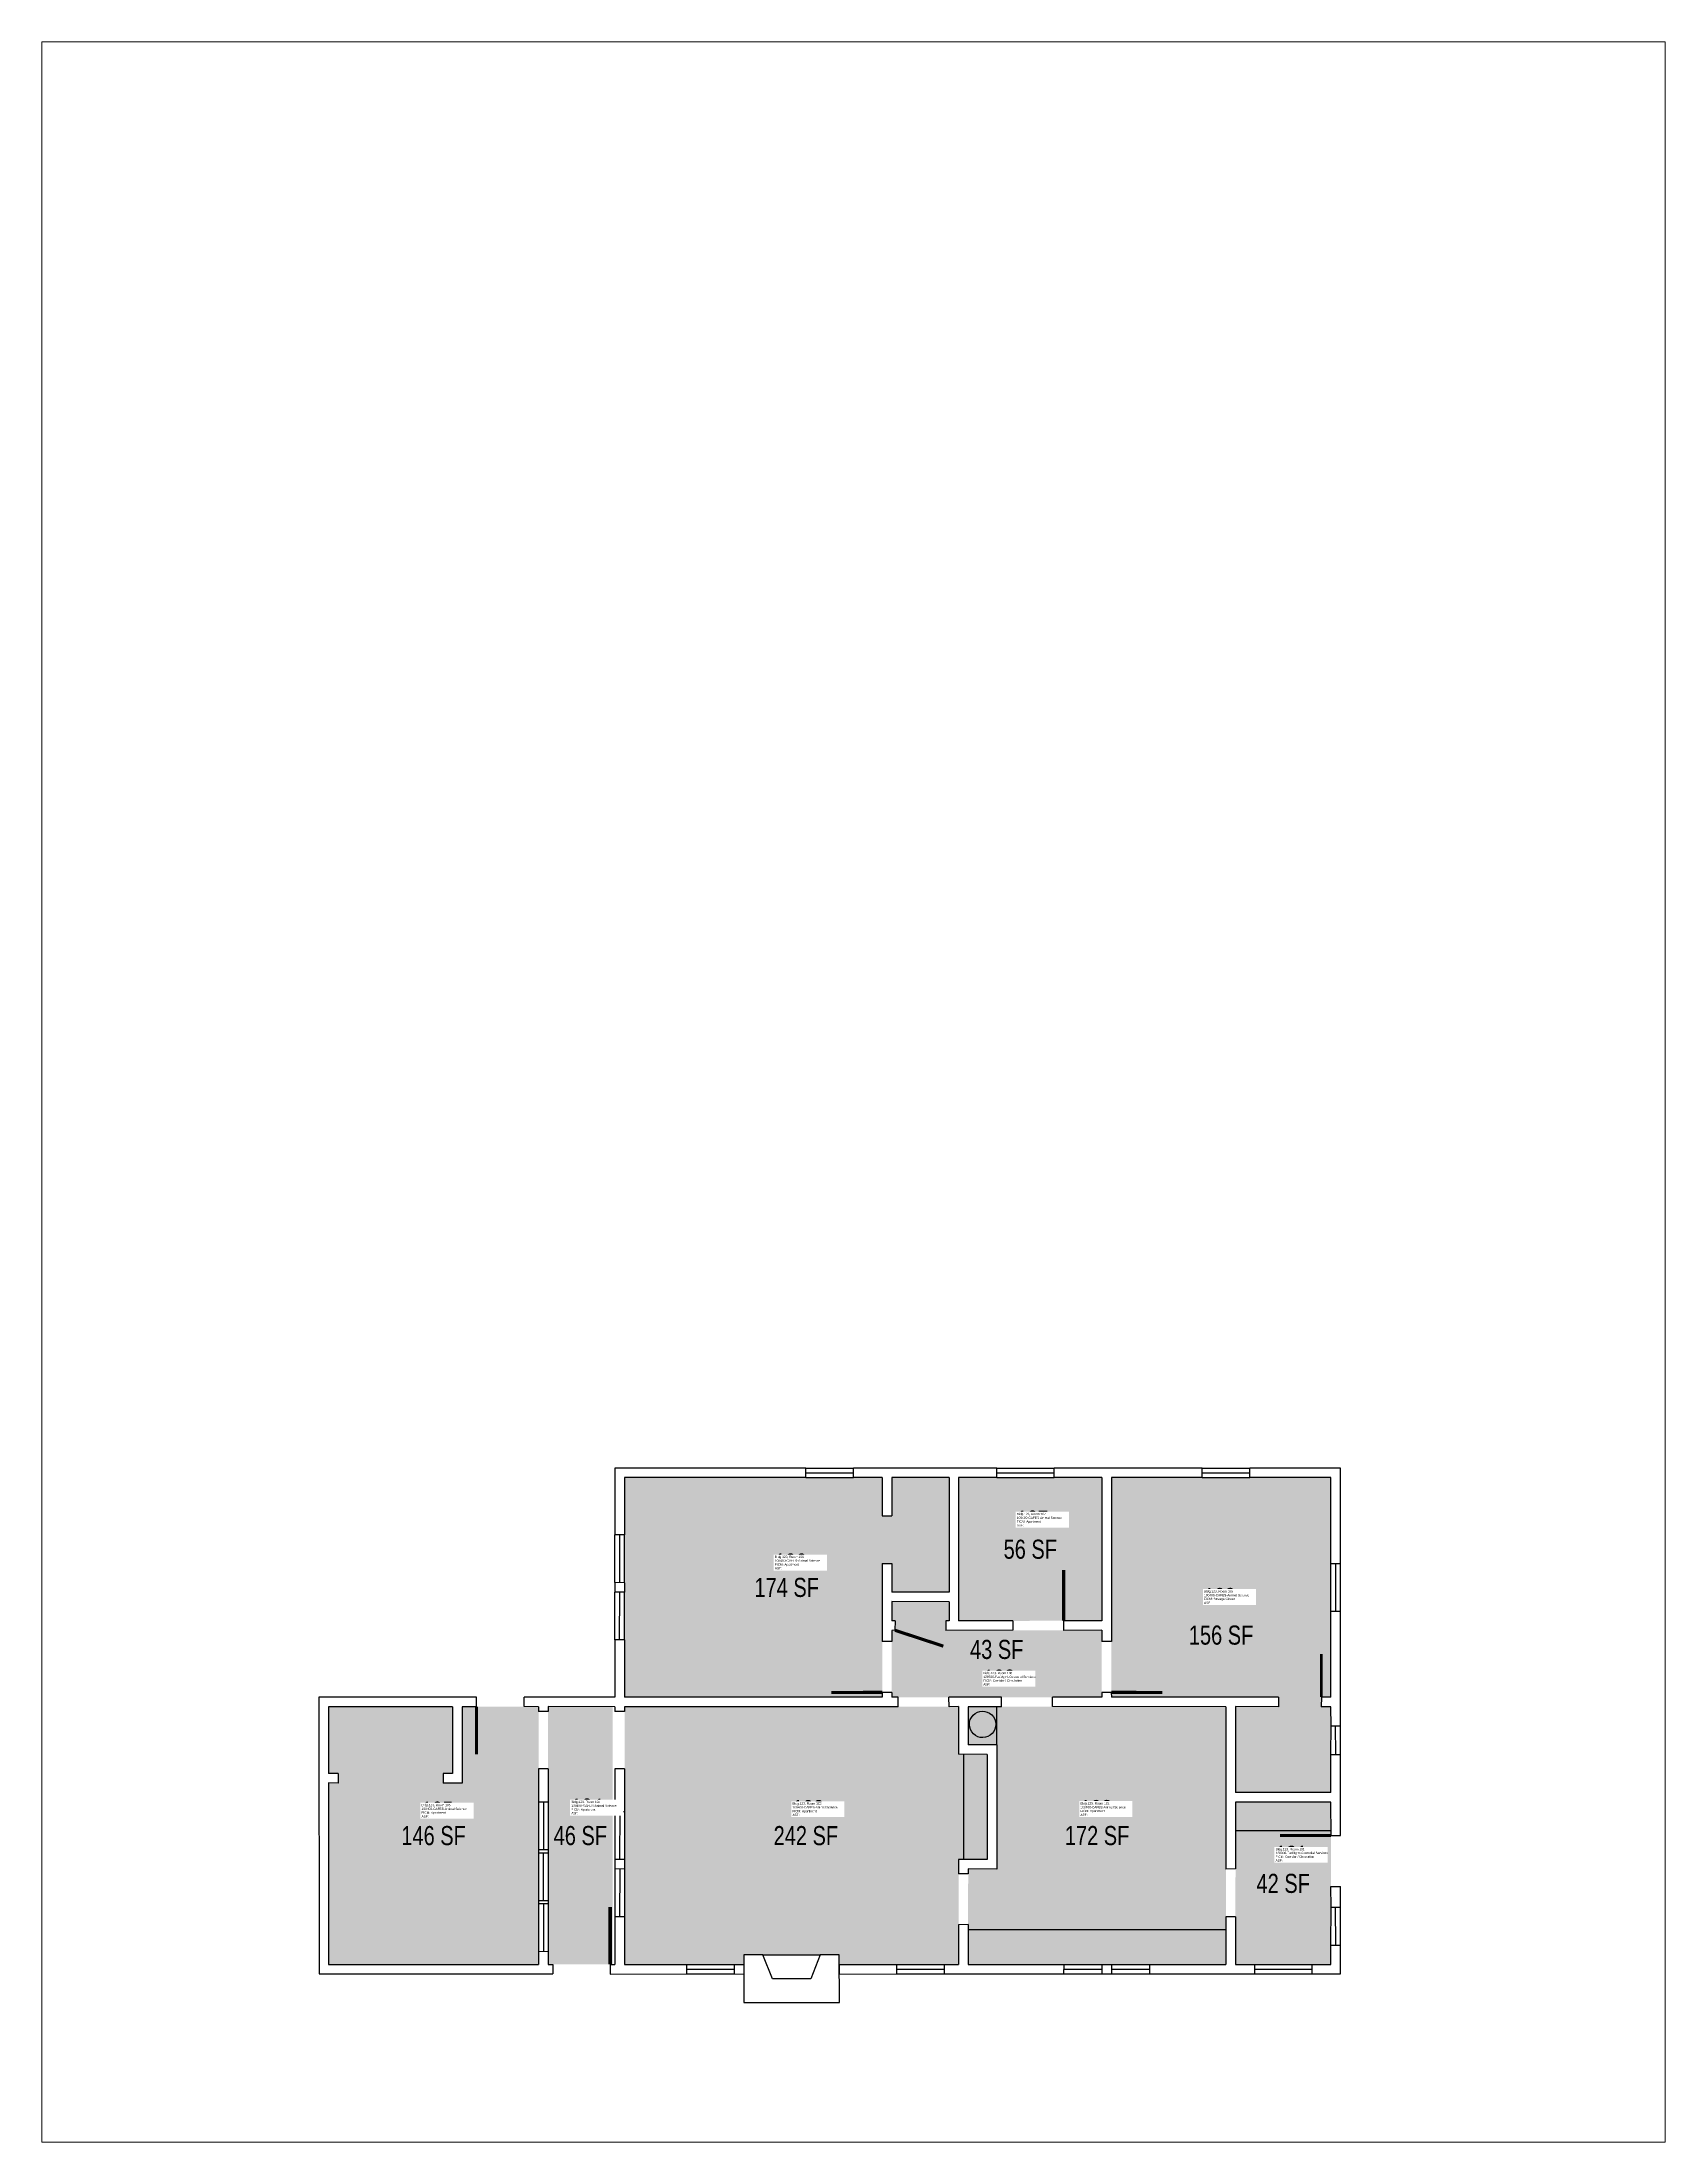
# Paper-space layout 'Layout1' of a CAD drawing. Header units: inches. Extents: x 0 to 8.5, y 0 to 11.
# The model-space entities are those that its viewports show. They can reach past a viewport. Long polylines and large blocks are cut down to what shows.
import ezdxf
from ezdxf.enums import TextEntityAlignment as Align

# ---------------------------------------------------------------- set-up
doc = ezdxf.new("R2010")
doc.units = ezdxf.units.IN
doc.header["$LTSCALE"] = 10
doc.header["$MEASUREMENT"] = 0
doc.layers.get('0').update_dxf_attribs({"linetype": 'CONTINUOUS'})
for name, color, linetype in [('A-DOOR', 2, 'CONTINUOUS'), ('A-FLOR', 3, 'CONTINUOUS'), ('A-GLAZ', 1, 'CONTINUOUS'), ('A-IDEN-RNUM', 7, 'CONTINUOUS'), ('A-IDEN-SNUM', 4, 'CONTINUOUS'), ('A-IDEN-VNUM', 4, 'CONTINUOUS'), ('A-WALL', 5, 'CONTINUOUS'), ('AREA-TEXT', 3, 'CONTINUOUS'), ('Rooms-Category-Color', 7, 'CONTINUOUS'), ('Rooms-College-Color', 7, 'CONTINUOUS'), ('Rooms-Department-Color', 7, 'CONTINUOUS'), ('Rooms-Division-Color', 7, 'CONTINUOUS'), ('Rooms-Information', 7, 'CONTINUOUS')]:
    doc.layers.add(name, color=color, linetype=linetype)
doc.styles.add('Arial', font='arial.ttf')
doc.styles.add('CP_AREA', font='arial.ttf', dxfattribs={"height": 15})
doc.styles.add('CP_ROOMSNUMBER', font='arial.ttf', dxfattribs={"height": 1})

msp = doc.modelspace()

# ---------------------------------------------------------------- hatches: boundary and pattern name
at = {"layer": 'Rooms-Category-Color', "true_color": 0x728ef3}
for points in [[(69250133.7, 27733378.3), (69250038, 27733477.7), (69250137.4, 27733573.4), (69250233.1, 27733474), (69250228.8, 27733469.9), (69250232.9, 27733465.5), (69250237.3, 27733469.7), (69250274.7, 27733430.8), (69250231.5, 27733389.2), (69250194, 27733428.1), (69250213.5, 27733446.8), (69250209.3, 27733451.1)], [(69250031.3, 27733346.2), (69250096.1, 27733408.7), (69250033.6, 27733473.5), (69249968.8, 27733411.1)], [(69250189.7, 27733423.9), (69250073.1, 27733311.5), (69250089.7, 27733294.2), (69250102.7, 27733306.7), (69250156.8, 27733250.5), (69250143.8, 27733238.1), (69250185.4, 27733194.8), (69250302.1, 27733307.2)], [(69249976, 27733343), (69249988.5, 27733330.1), (69250014.5, 27733355.1), (69249964.5, 27733406.9), (69249938.6, 27733381.9), (69249955.2, 27733364.6), (69249950.9, 27733360.5), (69249934.3, 27733377.8), (69249817.6, 27733265.4), (69249913.3, 27733166), (69250030, 27733278.4), (69249971.7, 27733338.9)], [(69250148.3, 27733250.7), (69250135.3, 27733238.2), (69250181.1, 27733190.7), (69250127.1, 27733138.7), (69250122.9, 27733143), (69250079.7, 27733101.3), (69250083.9, 27733097), (69250029.9, 27733045), (69249917.5, 27733161.7), (69250068.7, 27733307.4), (69250089.5, 27733285.8), (69250102.5, 27733298.2)], [(69249882.9, 27733128.4), (69249912.1, 27733156.5), (69250024.5, 27733039.8), (69249995.3, 27733011.7)], [(69249878.6, 27733124.2), (69249991, 27733007.5), (69249895.9, 27732916), (69249816.8, 27732998.1), (69249821.2, 27733002.2), (69249817, 27733006.5), (69249812.7, 27733002.4), (69249783.5, 27733032.6), (69249839.7, 27733086.7), (69249868.8, 27733056.5), (69249864.5, 27733052.3), (69249868.7, 27733048), (69249877.3, 27733056.3), (69249844, 27733090.9)]]:
    msp.add_hatch(color=171, dxfattribs=at).paths.add_polyline_path(points)
at = {"layer": 'Rooms-Category-Color', "true_color": 0xadadad}
for points in [[(69250235.7, 27733384.9), (69250278.9, 27733426.5), (69250349.6, 27733353), (69250306.4, 27733311.4)], [(69250129.4, 27733374.1), (69250100.2, 27733404.4), (69250029.7, 27733336.4), (69250025.5, 27733340.7), (69250026.9, 27733342.1), (69250018.6, 27733350.7), (69249992.7, 27733325.8), (69250001, 27733317.1), (69250002.5, 27733318.5), (69250006.6, 27733314.2), (69250005.2, 27733312.8), (69250034.3, 27733282.5)]]:
    msp.add_hatch(color=253, dxfattribs=at).paths.add_polyline_path(points)
at = {"layer": 'Rooms-College-Color', "true_color": 0xadadad}
for points in [[(69250133.7, 27733378.3), (69250038, 27733477.7), (69250137.4, 27733573.4), (69250233.1, 27733474), (69250228.8, 27733469.9), (69250232.9, 27733465.5), (69250237.3, 27733469.7), (69250274.7, 27733430.8), (69250231.5, 27733389.2), (69250194, 27733428.1), (69250213.5, 27733446.8), (69250209.3, 27733451.1)], [(69250031.3, 27733346.2), (69250096.1, 27733408.7), (69250033.6, 27733473.5), (69249968.8, 27733411.1)], [(69250189.7, 27733423.9), (69250073.1, 27733311.5), (69250089.7, 27733294.2), (69250102.7, 27733306.7), (69250156.8, 27733250.5), (69250143.8, 27733238.1), (69250185.4, 27733194.8), (69250302.1, 27733307.2)], [(69250235.7, 27733384.9), (69250278.9, 27733426.5), (69250349.6, 27733353), (69250306.4, 27733311.4)], [(69249976, 27733343), (69249988.5, 27733330.1), (69250014.5, 27733355.1), (69249964.5, 27733406.9), (69249938.6, 27733381.9), (69249955.2, 27733364.6), (69249950.9, 27733360.5), (69249934.3, 27733377.8), (69249817.6, 27733265.4), (69249913.3, 27733166), (69250030, 27733278.4), (69249971.7, 27733338.9)], [(69250129.4, 27733374.1), (69250100.2, 27733404.4), (69250029.7, 27733336.4), (69250025.5, 27733340.7), (69250026.9, 27733342.1), (69250018.6, 27733350.7), (69249992.7, 27733325.8), (69250001, 27733317.1), (69250002.5, 27733318.5), (69250006.6, 27733314.2), (69250005.2, 27733312.8), (69250034.3, 27733282.5)], [(69250148.3, 27733250.7), (69250135.3, 27733238.2), (69250181.1, 27733190.7), (69250127.1, 27733138.7), (69250122.9, 27733143), (69250079.7, 27733101.3), (69250083.9, 27733097), (69250029.9, 27733045), (69249917.5, 27733161.7), (69250068.7, 27733307.4), (69250089.5, 27733285.8), (69250102.5, 27733298.2)], [(69249882.9, 27733128.4), (69249912.1, 27733156.5), (69250024.5, 27733039.8), (69249995.3, 27733011.7)], [(69249878.6, 27733124.2), (69249991, 27733007.5), (69249895.9, 27732916), (69249816.8, 27732998.1), (69249821.2, 27733002.2), (69249817, 27733006.5), (69249812.7, 27733002.4), (69249783.5, 27733032.6), (69249839.7, 27733086.7), (69249868.8, 27733056.5), (69249864.5, 27733052.3), (69249868.7, 27733048), (69249877.3, 27733056.3), (69249844, 27733090.9)]]:
    msp.add_hatch(color=253, dxfattribs=at).paths.add_polyline_path(points)
at = {"layer": 'Rooms-Department-Color', "true_color": 0xe3c5e1}
for points in [[(69250133.7, 27733378.3), (69250038, 27733477.7), (69250137.4, 27733573.4), (69250233.1, 27733474), (69250228.8, 27733469.9), (69250232.9, 27733465.5), (69250237.3, 27733469.7), (69250274.7, 27733430.8), (69250231.5, 27733389.2), (69250194, 27733428.1), (69250213.5, 27733446.8), (69250209.3, 27733451.1)], [(69250031.3, 27733346.2), (69250096.1, 27733408.7), (69250033.6, 27733473.5), (69249968.8, 27733411.1)], [(69250189.7, 27733423.9), (69250073.1, 27733311.5), (69250089.7, 27733294.2), (69250102.7, 27733306.7), (69250156.8, 27733250.5), (69250143.8, 27733238.1), (69250185.4, 27733194.8), (69250302.1, 27733307.2)], [(69249976, 27733343), (69249988.5, 27733330.1), (69250014.5, 27733355.1), (69249964.5, 27733406.9), (69249938.6, 27733381.9), (69249955.2, 27733364.6), (69249950.9, 27733360.5), (69249934.3, 27733377.8), (69249817.6, 27733265.4), (69249913.3, 27733166), (69250030, 27733278.4), (69249971.7, 27733338.9)], [(69250148.3, 27733250.7), (69250135.3, 27733238.2), (69250181.1, 27733190.7), (69250127.1, 27733138.7), (69250122.9, 27733143), (69250079.7, 27733101.3), (69250083.9, 27733097), (69250029.9, 27733045), (69249917.5, 27733161.7), (69250068.7, 27733307.4), (69250089.5, 27733285.8), (69250102.5, 27733298.2)], [(69249882.9, 27733128.4), (69249912.1, 27733156.5), (69250024.5, 27733039.8), (69249995.3, 27733011.7)], [(69249878.6, 27733124.2), (69249991, 27733007.5), (69249895.9, 27732916), (69249816.8, 27732998.1), (69249821.2, 27733002.2), (69249817, 27733006.5), (69249812.7, 27733002.4), (69249783.5, 27733032.6), (69249839.7, 27733086.7), (69249868.8, 27733056.5), (69249864.5, 27733052.3), (69249868.7, 27733048), (69249877.3, 27733056.3), (69249844, 27733090.9)]]:
    msp.add_hatch(color=254, dxfattribs=at).paths.add_polyline_path(points)
at = {"layer": 'Rooms-Department-Color', "true_color": 0xacacac}
for points in [[(69250235.7, 27733384.9), (69250278.9, 27733426.5), (69250349.6, 27733353), (69250306.4, 27733311.4)], [(69250129.4, 27733374.1), (69250100.2, 27733404.4), (69250029.7, 27733336.4), (69250025.5, 27733340.7), (69250026.9, 27733342.1), (69250018.6, 27733350.7), (69249992.7, 27733325.8), (69250001, 27733317.1), (69250002.5, 27733318.5), (69250006.6, 27733314.2), (69250005.2, 27733312.8), (69250034.3, 27733282.5)]]:
    msp.add_hatch(color=253, dxfattribs=at).paths.add_polyline_path(points)
at = {"layer": 'Rooms-Division-Color', "true_color": 0xe3c5e1}
for points in [[(69250133.7, 27733378.3), (69250038, 27733477.7), (69250137.4, 27733573.4), (69250233.1, 27733474), (69250228.8, 27733469.9), (69250232.9, 27733465.5), (69250237.3, 27733469.7), (69250274.7, 27733430.8), (69250231.5, 27733389.2), (69250194, 27733428.1), (69250213.5, 27733446.8), (69250209.3, 27733451.1)], [(69250031.3, 27733346.2), (69250096.1, 27733408.7), (69250033.6, 27733473.5), (69249968.8, 27733411.1)], [(69250189.7, 27733423.9), (69250073.1, 27733311.5), (69250089.7, 27733294.2), (69250102.7, 27733306.7), (69250156.8, 27733250.5), (69250143.8, 27733238.1), (69250185.4, 27733194.8), (69250302.1, 27733307.2)], [(69249976, 27733343), (69249988.5, 27733330.1), (69250014.5, 27733355.1), (69249964.5, 27733406.9), (69249938.6, 27733381.9), (69249955.2, 27733364.6), (69249950.9, 27733360.5), (69249934.3, 27733377.8), (69249817.6, 27733265.4), (69249913.3, 27733166), (69250030, 27733278.4), (69249971.7, 27733338.9)], [(69250148.3, 27733250.7), (69250135.3, 27733238.2), (69250181.1, 27733190.7), (69250127.1, 27733138.7), (69250122.9, 27733143), (69250079.7, 27733101.3), (69250083.9, 27733097), (69250029.9, 27733045), (69249917.5, 27733161.7), (69250068.7, 27733307.4), (69250089.5, 27733285.8), (69250102.5, 27733298.2)], [(69249882.9, 27733128.4), (69249912.1, 27733156.5), (69250024.5, 27733039.8), (69249995.3, 27733011.7)], [(69249878.6, 27733124.2), (69249991, 27733007.5), (69249895.9, 27732916), (69249816.8, 27732998.1), (69249821.2, 27733002.2), (69249817, 27733006.5), (69249812.7, 27733002.4), (69249783.5, 27733032.6), (69249839.7, 27733086.7), (69249868.8, 27733056.5), (69249864.5, 27733052.3), (69249868.7, 27733048), (69249877.3, 27733056.3), (69249844, 27733090.9)]]:
    msp.add_hatch(color=254, dxfattribs=at).paths.add_polyline_path(points)
at = {"layer": 'Rooms-Division-Color', "true_color": 0xadadad}
for points in [[(69250235.7, 27733384.9), (69250278.9, 27733426.5), (69250349.6, 27733353), (69250306.4, 27733311.4)], [(69250129.4, 27733374.1), (69250100.2, 27733404.4), (69250029.7, 27733336.4), (69250025.5, 27733340.7), (69250026.9, 27733342.1), (69250018.6, 27733350.7), (69249992.7, 27733325.8), (69250001, 27733317.1), (69250002.5, 27733318.5), (69250006.6, 27733314.2), (69250005.2, 27733312.8), (69250034.3, 27733282.5)]]:
    msp.add_hatch(color=253, dxfattribs=at).paths.add_polyline_path(points)

# ---------------------------------------------------------------- linework, layer by layer
at = {"layer": 'A-DOOR'}
for points in [[(69250228.8, 27733469.9, 1.69, 1.69, 0), (69250210, 27733489.3, 0, 0, 0.414214), (69250209.3, 27733451.1, 0, 0, 2.414214)], [(69250078.8, 27733392, 2, 2, 0), (69250056.6, 27733415.1, 0, 0, 0.414214), (69250055.8, 27733369.8, 0, 0, 2.414214)], [(69250131.6, 27733380.4, 2, 2, 0), (69250154.7, 27733402.6, 0, 0, 0.414214), (69250109.4, 27733403.5, 0, 0, 2.414214)], [(69250293.5, 27733411.4, 2, 2, 0), (69250270.4, 27733389.2, 0, 0, 0.414214), (69250315.7, 27733388.3, 0, 0, 2.414214)], [(69250006.6, 27733314.2, 2, 2, 0), (69250035.4, 27733328.1, 0, 0, 0.102988), (69250027.5, 27733338.4, 0, 0, 0.102988)], [(69250027.9, 27733280.5, 2, 2, 0), (69250004.9, 27733258.3, 0, 0, -0.414214), (69250005.7, 27733303.6, 0, 0, -2.414214)], [(69249850.5, 27733097.1, 1.87, 1.87, 0), (69249871.3, 27733075.6, 0, 0, 0.414214), (69249872.1, 27733118, 0, 0, 2.414214)], [(69250023.4, 27733038.8, 2.25, 2.25, 0), (69249998.4, 27733064.7, 0, 0, 0.414214), (69249997.5, 27733013.8, 0, 0, 2.414214)]]:
    msp.add_lwpolyline(points, format="xyseb", dxfattribs=at)
at = {"layer": 'A-FLOR'}
for p, q in [((69250291.4, 27733413.5), (69250248.2, 27733371.9)), ((69250102.7, 27733306.7), (69250086, 27733324)), ((69250170.2, 27733210.7), (69250286.9, 27733323.1)), ((69250091.7, 27733287.8), (69250137.5, 27733240.3)), ((69250088.4, 27733109.7), (69250114.3, 27733134.6))]:
    msp.add_line(p, q, dxfattribs=at)
msp.add_lwpolyline([(69250103.1, 27733103), (69250088.4, 27733109.7), (69250079.7, 27733101.3), (69250100.5, 27733079.7), (69250143.8, 27733121.4), (69250122.9, 27733143), (69250114.3, 27733134.6), (69250120.4, 27733119.7)], close=True, dxfattribs=at)
msp.add_circle((69250087.3, 27733309.8), 8.28, dxfattribs=at)
at = {"layer": 'A-GLAZ'}
for p, q in [((69250074.9, 27733521.5), (69250096.5, 27733542.3)), ((69250076.9, 27733519.4), (69250098.5, 27733540.2)), ((69250079, 27733517.2), (69250100.6, 27733538)), ((69250195.6, 27733512.9), (69250174.8, 27733534.5)), ((69250197.8, 27733515), (69250177, 27733536.6)), ((69250200, 27733517.1), (69250179.1, 27733538.7)), ((69250262.4, 27733452.3), (69250249.9, 27733465.2)), ((69249982, 27733432), (69250007.9, 27733457)), ((69249984, 27733429.9), (69250010, 27733454.9)), ((69249986.1, 27733427.7), (69250012, 27733452.7)), ((69250258.1, 27733448.1), (69250245.6, 27733461.1)), ((69250260.2, 27733450.2), (69250247.7, 27733463.1)), ((69250341.3, 27733361.7), (69250324.7, 27733379)), ((69250343.5, 27733363.7), (69250326.8, 27733381)), ((69250345.6, 27733365.8), (69250329, 27733383.1)), ((69249895.5, 27733348.8), (69249917.1, 27733369.6)), ((69249897.6, 27733346.6), (69249919.2, 27733367.4)), ((69249899.7, 27733344.5), (69249921.3, 27733365.3)), ((69250315.1, 27733319.7), (69250341, 27733344.7)), ((69250317.2, 27733317.6), (69250343.1, 27733342.5)), ((69250319.2, 27733315.4), (69250345.2, 27733340.4)), ((69250250.3, 27733257.3), (69250267.5, 27733273.9)), ((69250252.3, 27733255.1), (69250269.6, 27733271.8)), ((69250254.4, 27733253), (69250271.7, 27733269.6)), ((69250228.7, 27733236.5), (69250245.9, 27733253.1)), ((69249863.4, 27733217.8), (69249842.6, 27733239.5)), ((69250230.7, 27733234.3), (69250248, 27733251)), ((69250232.8, 27733232.2), (69250250.1, 27733248.8)), ((69249859.1, 27733213.7), (69249838.2, 27733235.3)), ((69249861.2, 27733215.8), (69249840.4, 27733237.4)), ((69249888.3, 27733191.9), (69249867.5, 27733213.5)), ((69249884, 27733187.8), (69249863.2, 27733209.4)), ((69249886.2, 27733189.8), (69249865.4, 27733211.4)), ((69250153, 27733163.6), (69250174.6, 27733184.4)), ((69250155.1, 27733161.5), (69250176.7, 27733182.3)), ((69250157.2, 27733159.3), (69250178.8, 27733180.1)), ((69249959, 27733110), (69249979.8, 27733088.4)), ((69249961.1, 27733112.1), (69249981.9, 27733090.4)), ((69249963.3, 27733114.1), (69249984.1, 27733092.5)), ((69249920.2, 27733081), (69249941, 27733059.4)), ((69249922.4, 27733083.1), (69249943.2, 27733061.5)), ((69249924.5, 27733085.2), (69249945.4, 27733063.6)), ((69249983.9, 27733084), (69250004.7, 27733062.4)), ((69249986.1, 27733086.1), (69250006.9, 27733064.5)), ((69249988.3, 27733088.2), (69250009.1, 27733066.6)), ((69250058, 27733072.1), (69250079.6, 27733092.9)), ((69250060, 27733069.9), (69250081.7, 27733090.7)), ((69250062.1, 27733067.7), (69250083.7, 27733088.5)), ((69249942.4, 27733057.9), (69249963.2, 27733036.3)), ((69249944.6, 27733060), (69249965.4, 27733038.4)), ((69249946.7, 27733062.1), (69249967.6, 27733040.5)), ((69249964.6, 27733034.9), (69249985.4, 27733013.3)), ((69249966.8, 27733037), (69249987.6, 27733015.4)), ((69249968.9, 27733039.1), (69249989.8, 27733017.5))]:
    msp.add_line(p, q, dxfattribs=at)
at = {"layer": 'A-WALL'}
for p, q in [((69250137.5, 27733581.9), (69250096.5, 27733542.3)), ((69250137.4, 27733573.4), (69250100.6, 27733538)), ((69250174.8, 27733534.5), (69250137.4, 27733573.4)), ((69250179.1, 27733538.7), (69250137.5, 27733581.9)), ((69250100.6, 27733538), (69250096.5, 27733542.3)), ((69250174.8, 27733534.5), (69250179.1, 27733538.7)), ((69250074.9, 27733521.5), (69250007.9, 27733457)), ((69250079, 27733517.2), (69250038, 27733477.7)), ((69250079, 27733517.2), (69250074.9, 27733521.5)), ((69250195.6, 27733512.9), (69250200, 27733517.1)), ((69250249.9, 27733465.2), (69250200, 27733517.1)), ((69250233.1, 27733474), (69250195.6, 27733512.9)), ((69250038, 27733477.7), (69250109.4, 27733403.5)), ((69250033.6, 27733473.5), (69250012, 27733452.7)), ((69250033.6, 27733473.5), (69250096.1, 27733408.7)), ((69250233.1, 27733474), (69250228.8, 27733469.9)), ((69250228.8, 27733469.9), (69250232.9, 27733465.5)), ((69250237.3, 27733469.7), (69250232.9, 27733465.5)), ((69250245.6, 27733461.1), (69250237.3, 27733469.7)), ((69250245.6, 27733461.1), (69250249.9, 27733465.2)), ((69250012, 27733452.7), (69250007.9, 27733457)), ((69250209.3, 27733451.1), (69250133.7, 27733378.3)), ((69250209.3, 27733451.1), (69250213.5, 27733446.8)), ((69250258.1, 27733448.1), (69250262.4, 27733452.3)), ((69250297.8, 27733415.5), (69250262.4, 27733452.3)), ((69250213.5, 27733446.8), (69250194, 27733428.1)), ((69250274.7, 27733430.8), (69250258.1, 27733448.1)), ((69249982, 27733432), (69249917.1, 27733369.6)), ((69249986.1, 27733427.7), (69249968.8, 27733411.1)), ((69249986.1, 27733427.7), (69249982, 27733432)), ((69250189.7, 27733423.9), (69250111.2, 27733348.3)), ((69250189.7, 27733423.9), (69250260.5, 27733350.4)), ((69250194, 27733428.1), (69250231.5, 27733389.2)), ((69250274.7, 27733430.8), (69250231.5, 27733389.2)), ((69250278.9, 27733426.5), (69250235.7, 27733384.9)), ((69250293.5, 27733411.4), (69250278.9, 27733426.5)), ((69249968.8, 27733411.1), (69250031.3, 27733346.2)), ((69250293.5, 27733411.4), (69250297.8, 27733415.5)), ((69249964.5, 27733406.9), (69249938.6, 27733381.9)), ((69249964.5, 27733406.9), (69250014.5, 27733355.1)), ((69250096.1, 27733408.7), (69250078.8, 27733392)), ((69250100.2, 27733404.4), (69250083, 27733387.7)), ((69250100.2, 27733404.4), (69250105.1, 27733399.3)), ((69250109.4, 27733403.5), (69250105.1, 27733399.3)), ((69250078.8, 27733392), (69250083, 27733387.7)), ((69250235.7, 27733384.9), (69250264.8, 27733354.6)), ((69250315.7, 27733388.3), (69250320, 27733392.5)), ((69250324.7, 27733379), (69250315.7, 27733388.3)), ((69250329, 27733383.1), (69250320, 27733392.5)), ((69249934.3, 27733377.8), (69249921.3, 27733365.3)), ((69249934.3, 27733377.8), (69249950.9, 27733360.5)), ((69249938.6, 27733381.9), (69249955.2, 27733364.6)), ((69250129.4, 27733374.1), (69250107.1, 27733352.6)), ((69250131.6, 27733380.4), (69250127.3, 27733376.3)), ((69250127.3, 27733376.3), (69250129.4, 27733374.1)), ((69250131.6, 27733380.4), (69250133.7, 27733378.3)), ((69250324.7, 27733379), (69250329, 27733383.1)), ((69249921.3, 27733365.3), (69249917.1, 27733369.6)), ((69249950.9, 27733360.5), (69249955.2, 27733364.6)), ((69250059.9, 27733365.5), (69250029.7, 27733336.4)), ((69250055.8, 27733369.8), (69250031.3, 27733346.2)), ((69250055.8, 27733369.8), (69250059.9, 27733365.5)), ((69250341.3, 27733361.7), (69250345.6, 27733365.8)), ((69250349.6, 27733353), (69250341.3, 27733361.7)), ((69250358.1, 27733352.9), (69250345.6, 27733365.8)), ((69249895.5, 27733348.8), (69249809.1, 27733265.5)), ((69249899.7, 27733344.5), (69249895.5, 27733348.8)), ((69250014.5, 27733355.1), (69249988.5, 27733330.1)), ((69250018.6, 27733350.7), (69249992.7, 27733325.8)), ((69250018.6, 27733350.7), (69250026.9, 27733342.1)), ((69250111.2, 27733348.3), (69250107.1, 27733352.6)), ((69250264.8, 27733354.6), (69250260.5, 27733350.4)), ((69250341, 27733344.7), (69250349.6, 27733353)), ((69250341, 27733344.7), (69250345.2, 27733340.4)), ((69250345.2, 27733340.4), (69250358.1, 27733352.9)), ((69249899.7, 27733344.5), (69249817.6, 27733265.4)), ((69249971.7, 27733338.9), (69249976, 27733343)), ((69249971.7, 27733338.9), (69250005.7, 27733303.6)), ((69249976, 27733343), (69249988.5, 27733330.1)), ((69250026.9, 27733342.1), (69250025.5, 27733340.7)), ((69250025.5, 27733340.7), (69250029.7, 27733336.4)), ((69250285.6, 27733333), (69250281.3, 27733328.8)), ((69250285.6, 27733333), (69250306.4, 27733311.4)), ((69249992.7, 27733325.8), (69250001, 27733317.1)), ((69250002.5, 27733318.5), (69250001, 27733317.1)), ((69250002.5, 27733318.5), (69250006.6, 27733314.2)), ((69250084, 27733330.4), (69250060.2, 27733307.5)), ((69250088.2, 27733326.1), (69250073.1, 27733311.5)), ((69250088.2, 27733326.1), (69250084, 27733330.4)), ((69250281.3, 27733328.8), (69250302.1, 27733307.2)), ((69250306.4, 27733311.4), (69250315.1, 27733319.7)), ((69250315.1, 27733319.7), (69250319.2, 27733315.4)), ((69250006.6, 27733314.2), (69250005.2, 27733312.8)), ((69250005.2, 27733312.8), (69250010, 27733307.7)), ((69250010, 27733307.7), (69250005.7, 27733303.6)), ((69250064.4, 27733303.2), (69250060.2, 27733307.5)), ((69250068.7, 27733307.4), (69250064.4, 27733303.2)), ((69250068.7, 27733307.4), (69250089.5, 27733285.8)), ((69250073.1, 27733311.5), (69250089.7, 27733294.2)), ((69250102.7, 27733306.7), (69250089.7, 27733294.2)), ((69250102.7, 27733306.7), (69250156.8, 27733250.5)), ((69250267.5, 27733273.9), (69250302.1, 27733307.2)), ((69250271.7, 27733269.6), (69250319.2, 27733315.4)), ((69250102.5, 27733298.2), (69250089.5, 27733285.8)), ((69250102.5, 27733298.2), (69250148.3, 27733250.7)), ((69250041.4, 27733281), (69249917.5, 27733161.7)), ((69250032.2, 27733284.7), (69250027.9, 27733280.5)), ((69250027.9, 27733280.5), (69250030, 27733278.4)), ((69250032.2, 27733284.7), (69250034.3, 27733282.5)), ((69250037.2, 27733285.3), (69250034.3, 27733282.5)), ((69250041.4, 27733281), (69250037.2, 27733285.3)), ((69249809.1, 27733265.5), (69249838.2, 27733235.3)), ((69249817.6, 27733265.4), (69249842.6, 27733239.5)), ((69250030, 27733278.4), (69249913.3, 27733166)), ((69250267.5, 27733273.9), (69250271.7, 27733269.6)), ((69250245.9, 27733253.1), (69250250.3, 27733257.3)), ((69250245.9, 27733253.1), (69250250.1, 27733248.8)), ((69250250.1, 27733248.8), (69250254.4, 27733253)), ((69250250.3, 27733257.3), (69250254.4, 27733253)), ((69249842.6, 27733239.5), (69249838.2, 27733235.3)), ((69250148.3, 27733250.7), (69250135.3, 27733238.2)), ((69250156.8, 27733250.5), (69250143.8, 27733238.1)), ((69250135.3, 27733238.2), (69250141.6, 27733231.7)), ((69250145.9, 27733235.9), (69250141.6, 27733231.7)), ((69250143.8, 27733238.1), (69250145.9, 27733235.9)), ((69250178.8, 27733180.1), (69250232.8, 27733232.2)), ((69250185.4, 27733194.8), (69250228.7, 27733236.5)), ((69250228.7, 27733236.5), (69250232.8, 27733232.2)), ((69249863.4, 27733217.8), (69249859.1, 27733213.7)), ((69249859.1, 27733213.7), (69249863.2, 27733209.4)), ((69249867.5, 27733213.5), (69249863.2, 27733209.4)), ((69249863.4, 27733217.8), (69249867.5, 27733213.5)), ((69250168.1, 27733212.9), (69250163.8, 27733208.7)), ((69250168.1, 27733212.9), (69250185.4, 27733194.8)), ((69250163.8, 27733208.7), (69250181.1, 27733190.7)), ((69249888.3, 27733191.9), (69249884, 27733187.8)), ((69249884, 27733187.8), (69249909, 27733161.8)), ((69249888.3, 27733191.9), (69249913.3, 27733166)), ((69250174.6, 27733184.4), (69250181.1, 27733190.7)), ((69250174.6, 27733184.4), (69250178.8, 27733180.1)), ((69249909, 27733161.8), (69249868, 27733122.3)), ((69249917.5, 27733161.7), (69249919.6, 27733159.5)), ((69250127.1, 27733138.7), (69250153, 27733163.6)), ((69250153, 27733163.6), (69250157.2, 27733159.3)), ((69249913.2, 27733157.5), (69249882.9, 27733128.4)), ((69249913.2, 27733157.5), (69249915.2, 27733155.3)), ((69249919.6, 27733159.5), (69249915.2, 27733155.3)), ((69250131.3, 27733134.3), (69250157.2, 27733159.3)), ((69249944.5, 27733133.6), (69249940.2, 27733129.4)), ((69249944.5, 27733133.6), (69249963.3, 27733114.1)), ((69250127.1, 27733138.7), (69250131.3, 27733134.3)), ((69249872.1, 27733118), (69249868, 27733122.3)), ((69249878.6, 27733124.2), (69249872.1, 27733118)), ((69249878.6, 27733124.2), (69249880.7, 27733122)), ((69249885, 27733126.2), (69249880.7, 27733122)), ((69249882.9, 27733128.4), (69249885, 27733126.2)), ((69249940.2, 27733129.4), (69249959, 27733110)), ((69249963.3, 27733114.1), (69249959, 27733110)), ((69249846.3, 27733101.5), (69249775, 27733032.8)), ((69249850.5, 27733097.1), (69249844, 27733090.9)), ((69249850.5, 27733097.1), (69249846.3, 27733101.5)), ((69249910, 27733100.3), (69249905.7, 27733096.1)), ((69249905.7, 27733096.1), (69249920.2, 27733081)), ((69249910, 27733100.3), (69249924.5, 27733085.2)), ((69250079.6, 27733092.9), (69250083.9, 27733097)), ((69250083.9, 27733097), (69250088.1, 27733092.7)), ((69249839.7, 27733086.7), (69249783.5, 27733032.6)), ((69249839.7, 27733086.7), (69249868.8, 27733056.5)), ((69249844, 27733090.9), (69249877.3, 27733056.3)), ((69249924.5, 27733085.2), (69249920.2, 27733081)), ((69249984.1, 27733092.5), (69249979.8, 27733088.4)), ((69249979.8, 27733088.4), (69249983.9, 27733084)), ((69249988.3, 27733088.2), (69249983.9, 27733084)), ((69249984.1, 27733092.5), (69249988.3, 27733088.2)), ((69250079.6, 27733092.9), (69250083.7, 27733088.5)), ((69250083.7, 27733088.5), (69250088.1, 27733092.7)), ((69250027.6, 27733034.4), (69250062.1, 27733067.7)), ((69250029.9, 27733045), (69250058, 27733072.1)), ((69250058, 27733072.1), (69250062.1, 27733067.7)), ((69249868.8, 27733056.5), (69249864.5, 27733052.3)), ((69249877.3, 27733056.3), (69249868.7, 27733048)), ((69249945.4, 27733063.6), (69249941, 27733059.4)), ((69249941, 27733059.4), (69249942.4, 27733057.9)), ((69249946.7, 27733062.1), (69249942.4, 27733057.9)), ((69249945.4, 27733063.6), (69249946.7, 27733062.1)), ((69250009.1, 27733066.6), (69250004.7, 27733062.4)), ((69250004.7, 27733062.4), (69250025.6, 27733040.8)), ((69250009.1, 27733066.6), (69250029.9, 27733045)), ((69249864.5, 27733052.3), (69249868.7, 27733048)), ((69249775, 27733032.8), (69249895.8, 27732907.5)), ((69249783.5, 27733032.6), (69249812.7, 27733002.4)), ((69249967.6, 27733040.5), (69249963.2, 27733036.3)), ((69249963.2, 27733036.3), (69249964.6, 27733034.9)), ((69249968.9, 27733039.1), (69249964.6, 27733034.9)), ((69249967.6, 27733040.5), (69249968.9, 27733039.1)), ((69250023.4, 27733038.8), (69250025.6, 27733040.8)), ((69250023.4, 27733038.8), (69250027.6, 27733034.4)), ((69249989.8, 27733017.5), (69249985.4, 27733013.3)), ((69249989.8, 27733017.5), (69249995.3, 27733011.7)), ((69249817, 27733006.5), (69249812.7, 27733002.4)), ((69249821.2, 27733002.2), (69249816.8, 27732998.1)), ((69249817, 27733006.5), (69249821.2, 27733002.2)), ((69249895.8, 27732907.5), (69250001.6, 27733009.5)), ((69249895.9, 27732916), (69249991, 27733007.5)), ((69249985.4, 27733013.3), (69249991, 27733007.5)), ((69249995.3, 27733011.7), (69249997.5, 27733013.8)), ((69249997.5, 27733013.8), (69250001.6, 27733009.5)), ((69249816.8, 27732998.1), (69249895.9, 27732916)), ((69249895.8, 27732907.5), (69249896.5, 27732908.2)), ((69249895.8, 27732907.5), (69249896.5, 27732908.2))]:
    msp.add_line(p, q, dxfattribs=at)

# ---------------------------------------------------------------- texts
at = {"layer": 'A-IDEN-RNUM', "style": 'Arial', "width": 0.85}
for s, p in [('0109-00', (69250135.9, 27733468.4)), ('0107-00', (69250017.6, 27733422.1)), ('0101-00', (69250279.2, 27733381.3)), ('0108-00', (69250071.6, 27733335.6)), ('0102-00', (69250172.9, 27733318.1)), ('0106-00', (69249927, 27733297)), ('0103-00', (69250042.2, 27733193)), ('0104-00', (69249941.5, 27733097.3)), ('0105-00', (69249875.3, 27733030.7))]:
    msp.add_text(s, height=1, rotation=43.9283, dxfattribs=at).set_placement(p)
at = {"layer": 'A-IDEN-SNUM', "style": 'CP_ROOMSNUMBER'}
for s, p in [('1230010900', (69250135.9, 27733468.4)), ('1230010700', (69250017.6, 27733422.1)), ('1230010100', (69250279.2, 27733381.3)), ('1230010800', (69250071.6, 27733335.6)), ('1230010200', (69250172.9, 27733318.1)), ('1230010600', (69249927, 27733297)), ('1230010300', (69250042.2, 27733193)), ('1230010400', (69249941.5, 27733097.3)), ('1230010500', (69249875.3, 27733030.7))]:
    msp.add_text(s, height=1, rotation=43.9283, dxfattribs=at).set_placement(p, align=Align.MIDDLE_CENTER)
at = {"layer": 'A-IDEN-VNUM', "style": 'Arial', "width": 0.85}
for s, p in [('109', (69250135, 27733460.9)), ('107', (69250016.5, 27733414.3)), ('101', (69250279.8, 27733375.4)), ('108', (69250070.7, 27733327.7)), ('102', (69250171.5, 27733311)), ('106', (69249925.7, 27733289.4)), ('103', (69250041.2, 27733185.4)), ('104', (69249940.4, 27733089.7)), ('105', (69249874, 27733023))]:
    msp.add_text(s, height=10, rotation=43.9283, dxfattribs=at).set_placement(p)
at = {"layer": 'AREA-TEXT', "style": 'CP_AREA', "width": 0.75}
for s, p in [('156 SF', (69250156.3, 27733454.2)), ('56 SF', (69250032.5, 27733409.9)), ('42 SF', (69250292.7, 27733368.9)), ('43 SF', (69250061, 27733349.9)), ('172 SF', (69250187.6, 27733309.4)), ('174 SF', (69249938.9, 27733286.4)), ('242 SF', (69250055.8, 27733182.4)), ('46 SF', (69249953.7, 27733084.1)), ('146 SF', (69249887.3, 27733020.1))]:
    msp.add_text(s, height=12, rotation=43.9283, dxfattribs=at).set_placement(p, align=Align.MIDDLE_CENTER)

# ---------------------------------------------------------------- next in the draw order: texts
at = {"layer": 'Rooms-Information', "char_height": 1.429, "width": 32, "attachment_point": 7, "rotation": 43.9283, "style": 'Arial', "bg_fill": 3, "box_fill_scale": 1.5, "bg_fill_color": 256, "bg_fill_true_color": 13158600, "bg_fill_transparency": 0}
for s, insert in [('Bldg.123, Room 109^M^J100400-CAFES-Animal Science^M^JFICM: Storage Closet^M^JASF: ', (69250135, 27733460.9)), ('Bldg.123, Room 107^M^J100400-CAFES-Animal Science^M^JFICM: Apartment^M^JASF: ', (69250016.5, 27733414.3)), ('Bldg.123, Room 101^M^J128300-FacMgmt-Custodial Services^M^JFICM: Corridor / Circulation^M^JASF: ', (69250279.8, 27733375.4)), ('Bldg.123, Room 108^M^J128300-FacMgmt-Custodial Services^M^JFICM: Corridor / Circulation^M^JASF: ', (69250070.7, 27733327.7)), ('Bldg.123, Room 102^M^J100400-CAFES-Animal Science^M^JFICM: Apartment^M^JASF: ', (69250171.5, 27733311)), ('Bldg.123, Room 106^M^J100400-CAFES-Animal Science^M^JFICM: Apartment^M^JASF: ', (69249925.7, 27733289.4)), ('Bldg.123, Room 103^M^J100400-CAFES-Animal Science^M^JFICM: Apartment^M^JASF: ', (69250041.2, 27733185.4)), ('Bldg.123, Room 104^M^J100400-CAFES-Animal Science^M^JFICM: Apartment^M^JASF: ', (69249940.4, 27733089.7)), ('Bldg.123, Room 105^M^J100400-CAFES-Animal Science^M^JFICM: Apartment^M^JASF: ', (69249874, 27733023))]:
    msp.add_mtext(s, dxfattribs=dict(at, insert=insert))

psp = doc.layouts.get("Layout1")

# ---------------------------------------------------------------- viewports
at = {"layer": '0', "view_target_point": (5770858.931, 2311090.107), "view_twist_angle": 316.07169888652}
psp.add_viewport(center=(4.25, 5.5), size=(8.5, 10.9999), view_center_point=(63355059.563, -25729504.105), view_height=1319.9868, dxfattribs=at)

doc.saveas('drawing.dxf')
